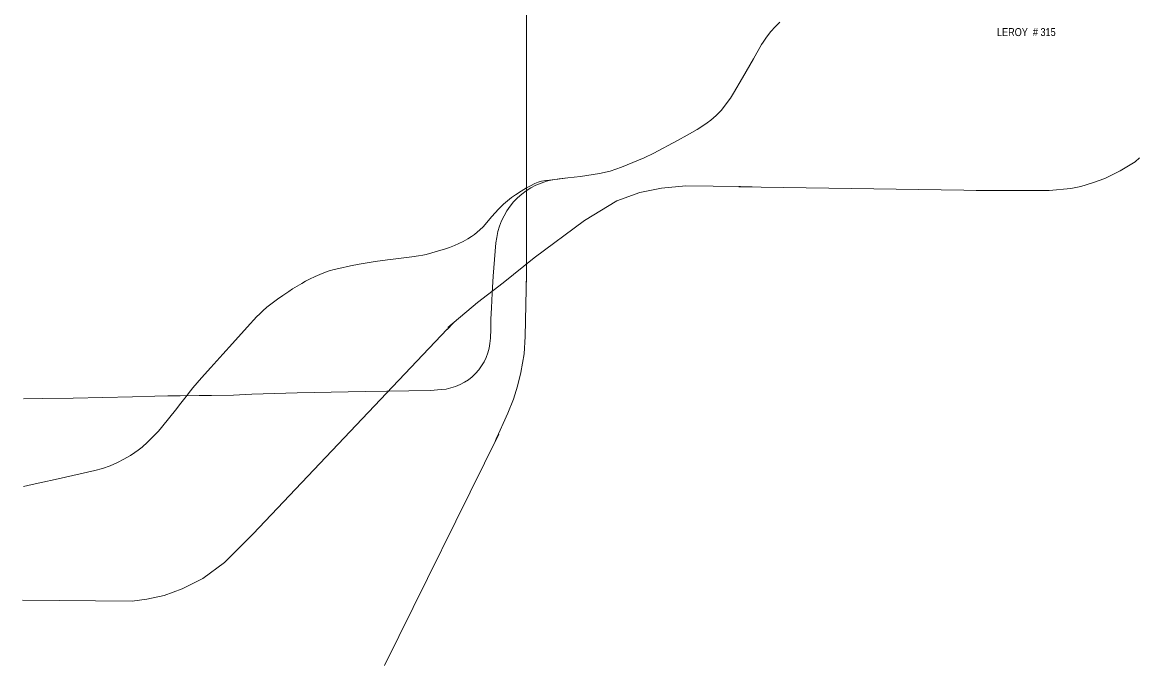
# Model space of a CAD drawing. Extents: x 210.97 to 215.44, y 42.12 to 48.2.
# Drawn here: x 211.317 to 215.101, y 42.12 to 44.299 of the extents above; entities that cross this region are included whole.
import ezdxf
from ezdxf.enums import TextEntityAlignment as Align

# ---------------------------------------------------------------- set-up
doc = ezdxf.new("R2010")
doc.units = 0
doc.header["$LTSCALE"] = 0.0061
doc.layers.add('17', color=7, linetype='Continuous', lineweight=13)
doc.layers.add('48', color=7, linetype='Continuous', lineweight=106)

msp = doc.modelspace()

# ---------------------------------------------------------------- linework, layer by layer
at = {"layer": '17'}
for p, q in [((213.743182, 43.742424), (214.58125, 43.729356)), ((213.749053, 43.743182), (213.788447, 43.741667)), ((214.547538, 43.729924), (214.585227, 43.729924)), ((212.755871, 43.25947), (212.777652, 43.281629)), ((212.543939, 42.120265), (212.930114, 42.904167)), ((212.918182, 42.880114), (212.923864, 42.89375))]:
    msp.add_line(p, q, dxfattribs=at)
for points in [[(213.024811, 43.418939), (213.024811, 43.418939), (213.024811, 44.541288)], [(213.882386, 44.299621), (213.866667, 44.283902), (213.851515, 44.267803), (213.8375, 44.249432), (213.825758, 44.232386), (213.820644, 44.224811), (213.793561, 44.175947), (213.755492, 44.111174), (213.725758, 44.059848), (213.714773, 44.042424), (213.683144, 44.000568), (213.666098, 43.983523), (213.648106, 43.968182), (213.635795, 43.959091), (213.614394, 43.944508), (213.602083, 43.936742), (213.567992, 43.917045), (213.535985, 43.899053), (213.455492, 43.856439), (213.422917, 43.84072), (213.346402, 43.808333), (213.307576, 43.795455), (213.27178, 43.7875), (213.207197, 43.777083), (213.163826, 43.772159), (213.130871, 43.768561)], [(213.882386, 44.299621), (213.866667, 44.283902), (213.851515, 44.267803), (213.8375, 44.249432), (213.825758, 44.232386), (213.820644, 44.224811), (213.793561, 44.175947), (213.755492, 44.111174), (213.725758, 44.059848), (213.714773, 44.042424), (213.683144, 44.000568), (213.666098, 43.983523), (213.648106, 43.968182), (213.635795, 43.959091), (213.614394, 43.944508), (213.602083, 43.936742), (213.567992, 43.917045), (213.535985, 43.899053), (213.455492, 43.856439), (213.422917, 43.84072), (213.346402, 43.808333), (213.307576, 43.795455), (213.27178, 43.7875), (213.207197, 43.777083)], [(214.585227, 43.729924), (214.760417, 43.729924), (214.794508, 43.729924), (214.867614, 43.736742), (214.901515, 43.743561), (214.94072, 43.755492), (214.983144, 43.770833), (215.034091, 43.796212), (215.085227, 43.826894), (215.100568, 43.84053)], [(213.207197, 43.777083), (213.163826, 43.772159), (213.135038, 43.768939), (213.113636, 43.766098), (213.089962, 43.763636), (213.075379, 43.761364), (213.064015, 43.758144), (213.052083, 43.753409), (213.0375, 43.745455), (213.024621, 43.738447), (213.006439, 43.72803), (212.986742, 43.715152), (212.973106, 43.705682), (212.946402, 43.683902), (212.929924, 43.667045), (212.907008, 43.641667), (212.877083, 43.606439), (212.866288, 43.596402), (212.857765, 43.588447), (212.848674, 43.58125), (212.838636, 43.574432), (212.825379, 43.566288), (212.809848, 43.557197), (212.795644, 43.549811), (212.780303, 43.543182), (212.763826, 43.536742), (212.75, 43.531629), (212.722538, 43.524053), (212.68428, 43.513258), (212.672917, 43.510795), (212.659091, 43.508523), (212.635795, 43.505303), (212.582386, 43.498674), (212.553409, 43.494886), (212.511742, 43.489015), (212.484848, 43.485227), (212.457197, 43.480682), (212.42803, 43.475), (212.388447, 43.466098), (212.372917, 43.4625), (212.356439, 43.457576), (212.338636, 43.451136), (212.324432, 43.445455), (212.309091, 43.438826), (212.289394, 43.429545), (212.275758, 43.422538), (212.263068, 43.415152), (212.247538, 43.406061), (212.232197, 43.396591), (212.219318, 43.3875), (212.198864, 43.373674), (212.181439, 43.362121), (212.145076, 43.334091), (212.131439, 43.32197), (212.120076, 43.311364), (212.111364, 43.302462), (212.078409, 43.266477), (212.029167, 43.211742), (211.995833, 43.175), (211.955114, 43.130114), (211.923485, 43.095076), (211.894508, 43.060795), (211.867803, 43.026705), (211.854167, 43.00947), (211.835606, 42.985985), (211.816477, 42.961742), (211.788826, 42.927462), (211.777841, 42.914773), (211.752841, 42.888258), (211.740909, 42.877083), (211.722727, 42.859848), (211.709659, 42.849811), (211.698674, 42.841856), (211.682955, 42.831629), (211.661364, 42.819318), (211.639962, 42.808333), (211.614773, 42.79697), (211.588636, 42.787689), (211.562689, 42.780871), (211.463826, 42.758902), (211.427841, 42.750947), (211.386553, 42.741856), (211.350379, 42.733902), (211.321023, 42.727273)], [(212.758144, 43.265341), (212.858144, 43.350189), (212.945455, 43.416856), (213.050758, 43.501705), (213.220265, 43.627652), (213.330682, 43.694508), (213.407576, 43.722727), (213.482008, 43.738068), (213.564205, 43.745833), (213.749053, 43.743182)], [(212.923674, 43.571023), (212.920644, 43.552841), (212.911553, 43.439773), (212.907955, 43.382386), (212.906061, 43.332008)], [(212.918939, 42.883333), (212.960985, 42.975189), (212.980114, 43.022917), (212.993561, 43.067045), (213.005114, 43.112879), (213.016477, 43.176136), (213.020265, 43.235417), (213.024053, 43.449621)], [(212.906061, 43.332008), (212.903977, 43.293371), (212.90303, 43.259848), (212.902083, 43.229167)], [(211.317235, 42.342045), (211.688636, 42.338258), (211.738826, 42.346023), (211.79697, 42.357576), (211.858712, 42.380871), (211.928409, 42.41572), (212.001894, 42.469886), (212.098485, 42.566667), (212.756061, 43.259659)], [(212.735038, 43.055303), (212.699621, 43.052841), (212.478598, 43.048485), (212.248295, 43.043939), (212.094318, 43.039394), (212.032008, 43.036932), (211.957576, 43.035227)], [(211.957576, 43.035227), (211.916098, 43.034848), (211.851136, 43.03447), (211.809659, 43.033712), (211.766098, 43.033333), (211.69072, 43.030492), (211.489583, 43.026136), (211.385985, 43.024811), (211.321402, 43.024621)], [(212.923864, 42.89375), (212.924053, 42.894318), (212.924053, 42.894318), (212.924053, 42.894318)]]:
    msp.add_lwpolyline(points, dxfattribs=at)
for centre, radius, start, end in [((213.157304, 43.533289), 0.236742, 96.40604, 170.84129), ((212.722227, 43.234761), 0.179924, 274.11289, 358.19601)]:
    msp.add_arc(centre, radius, start, end, dxfattribs=at)

# ---------------------------------------------------------------- texts
at = {"layer": '48', "width": 0.85}
msp.add_text('LEROY  # 315', height=0.0271, dxfattribs=at).set_placement((214.716856, 44.252841), align=Align.CENTER)

doc.saveas('drawing.dxf')
